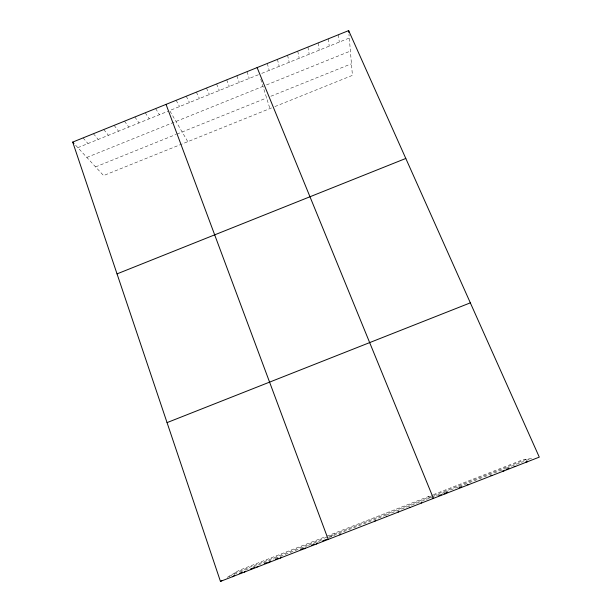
<?xml version="1.0" encoding="UTF-8"?>
<svg xmlns="http://www.w3.org/2000/svg" width="612" height="612" viewBox="0 0 612 612"><rect width="100%" height="100%" fill="white"/><g stroke="black" fill="none" stroke-linecap="round" stroke-linejoin="round"><path stroke-width="0.46" stroke-dasharray="3.06 2.29" d="M330.595 537.091L334.741 533.083M227.213 577.391L238.955 570.422L325.852 536.548M77.839 147.653L167.948 111.262M258.409 74.733L169.654 110.573L187.785 141.663M261.729 73.394L349.284 38.036M86.835 157.414L262.969 86.353M266.495 84.93L350.378 51.087M95.571 166.892L176.011 134.464M176.891 134.112L266.595 97.958M270.871 96.237L351.449 63.755M271.575 107.919L103.573 175.575L75.276 144.868M274.903 106.58L352.428 75.36L348.97 34.318M326.739 536.204L432.546 494.955M433.411 494.611L522.174 460.01L531.392 458.457L524.507 461.142M234.212 573.245L432.852 495.804M433.678 495.483L526.557 459.268M228.987 576.343L238.573 572.602M240.317 571.922L249.038 568.525M253.399 566.827L274.344 558.657M275.224 558.312L299.696 548.773M300.576 548.436L307.576 545.705M308.448 545.361L322.455 539.899M328.59 537.512L385.744 515.235M386.593 514.899L440.433 493.915M442.147 493.249L444.71 492.247M445.567 491.91L458.419 486.907M459.275 486.571L505.604 468.509M506.461 468.18L523.65 461.479M428.209 496.646L431.521 497.747M83.056 137.914L88.013 143.545M93.406 133.73L98.195 139.429M103.765 129.545L108.385 135.313M114.13 125.361L118.583 131.197M124.504 121.168L128.788 127.074M134.877 116.976L138.993 122.951M145.258 112.776L149.206 118.827M155.647 108.584L159.426 114.704M176.141 100.307L179.584 106.565M186.239 96.222L189.521 102.548M196.345 92.137L199.466 98.532M206.458 88.051L209.411 94.516M216.579 83.966L219.364 90.499M226.7 79.874L229.324 86.476M236.836 75.781L239.292 82.452M246.973 71.688L249.26 78.428M260.758 79.262L269.915 108.592M267.26 63.487L269.219 70.365M277.412 59.387L279.21 66.333M287.571 55.279L289.201 62.302M297.738 51.171L299.199 58.262M307.913 47.063L309.205 54.223M318.087 42.947L319.212 50.176M328.269 38.839L329.233 46.13M338.459 34.716L339.255 42.083"/><path stroke-width="0.92" d="M386.585 516.643L386.585 516.008M374.896 521.202L375.118 520.483M339.867 534.857L340.746 533.878M316.197 544.083L317.521 542.928M304.202 548.757L305.235 547.931M280.227 558.098L281.558 557.157M268.255 562.765L270.481 561.265M256.29 567.431L258.126 566.238M244.333 572.09L245.672 571.256M232.392 576.749L234.557 575.425M220.45 581.4L539.287 457.126L348.656 30.6L72.713 142.091L220.45 581.4L222.003 580.474M117.03 273.885L405.802 158.454M167.053 422.617L470.33 302.848M239.468 573.36L241.977 572.373M250.354 569.114L254.546 567.477M264.606 563.553L267.123 562.573M275.515 559.307L278.032 558.32M300.706 549.484L303.231 548.505M311.638 545.223L314.155 544.244M322.57 540.962L326.777 539.325M438.75 495.682L441.405 494.641M444.947 493.264L447.602 492.224M459.122 487.741L461.785 486.701M506.17 469.404L508.832 468.364M525.723 461.991L527.498 461.723M514.088 466.528L515.709 466.321M502.46 471.056L503.928 470.911M490.839 475.585L492.163 475.493M467.101 484.627L468.647 484.666M444.06 493.609L445.161 493.815M432.554 498.092L433.426 498.39L257.109 67.588M421.048 502.574L421.706 502.957M409.558 507.057L409.994 507.524M72.713 142.091L73.991 143.483M398.068 511.533L398.282 512.083M166.043 104.384L328.208 539.402M348.656 30.6L348.809 32.459"/></g></svg>
